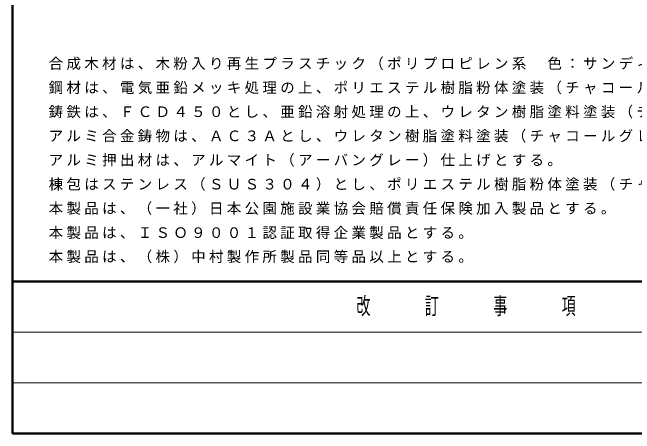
# Model space of a CAD drawing. Units: millimetres on the paper, scale 1:50. Extents: x -365 to 2, y 0 to 257.
# Drawn here: x -365 to -279.1, y 0 to 58.1 of the extents above; entities that cross this region are included whole.
import ezdxf

# ---------------------------------------------------------------- set-up
doc = ezdxf.new("R2010")
doc.units = ezdxf.units.MM
doc.layers.add('LY_1', color=7, linetype='Continuous', lineweight=25)
doc.layers.add('LY_2', color=7, linetype='Continuous', lineweight=13)
doc.styles.add('ＭＳ ゴシック', font='')
doc.styles.get('ＭＳ ゴシック').set_extended_font_data('MS Gothic')

msp = doc.modelspace()

# ---------------------------------------------------------------- linework, layer by layer
at = {"layer": 'LY_2', "lineweight": 50}
for p, q in [((-365, 257), (-365, 0)), ((-365, 21), (0, 21)), ((-365, 0), (0, 0))]:
    msp.add_line(p, q, dxfattribs=at)
at = {"layer": 'LY_2'}
for p, q in [((-365, 14), (-238.5, 14)), ((-365, 7), (-238.5, 7))]:
    msp.add_line(p, q, dxfattribs=at)

# ---------------------------------------------------------------- texts
at = {"layer": 'LY_1', "char_height": 1.466, "attachment_point": 7, "style": 'ＭＳ ゴシック'}
for s, insert in [('\\T1.23;合成木材は、木粉入り再生プラスチック（ポリプロピレン系\u3000色：サンディーブラウン）とし、「再生有機系建材認定基準」適合品とする。', (-360, 50.17)), ('\\T1.23;鋼材は、電気亜鉛メッキ処理の上、ポリエステル樹脂粉体塗装（チャコールグレー）仕上げとする。', (-360, 46.837)), ('\\T1.23;鋳鉄は、ＦＣＤ４５０とし、亜鉛溶射処理の上、ウレタン樹脂塗料塗装（チャコールグレー）仕上げとする。', (-360, 43.503)), ('\\T1.23;アルミ合金鋳物は、ＡＣ３Ａとし、ウレタン樹脂塗料塗装（チャコールグレー）仕上げとする。', (-360, 40.17)), ('\\T1.23;アルミ押出材は、アルマイト（アーバングレー）仕上げとする。', (-360, 36.837)), ('\\T1.23;棟包はステンレス（ＳＵＳ３０４）とし、ポリエステル樹脂粉体塗装（チャコールグレー）仕上げとする。', (-360, 33.503)), ('\\T1.23;本製品は、（一社）日本公園施設業協会賠償責任保険加入製品とする。', (-360, 30.17)), ('\\T1.23;本製品は、ＩＳＯ９００１認証取得企業製品とする。', (-360, 26.837)), ('\\T1.23;本製品は、（株）中村製作所製品同等品以上とする。', (-360, 23.503))]:
    msp.add_mtext(s, dxfattribs=dict(at, insert=insert))
at = {"layer": 'LY_2', "color": 4, "insert": (-301.75, 17.5), "char_height": 2.346, "attachment_point": 5, "style": 'ＭＳ ゴシック'}
msp.add_mtext('\\T1.64;\\W0.6;改\u3000\u3000訂\u3000\u3000事\u3000\u3000項', dxfattribs=at)

doc.saveas('drawing.dxf')
